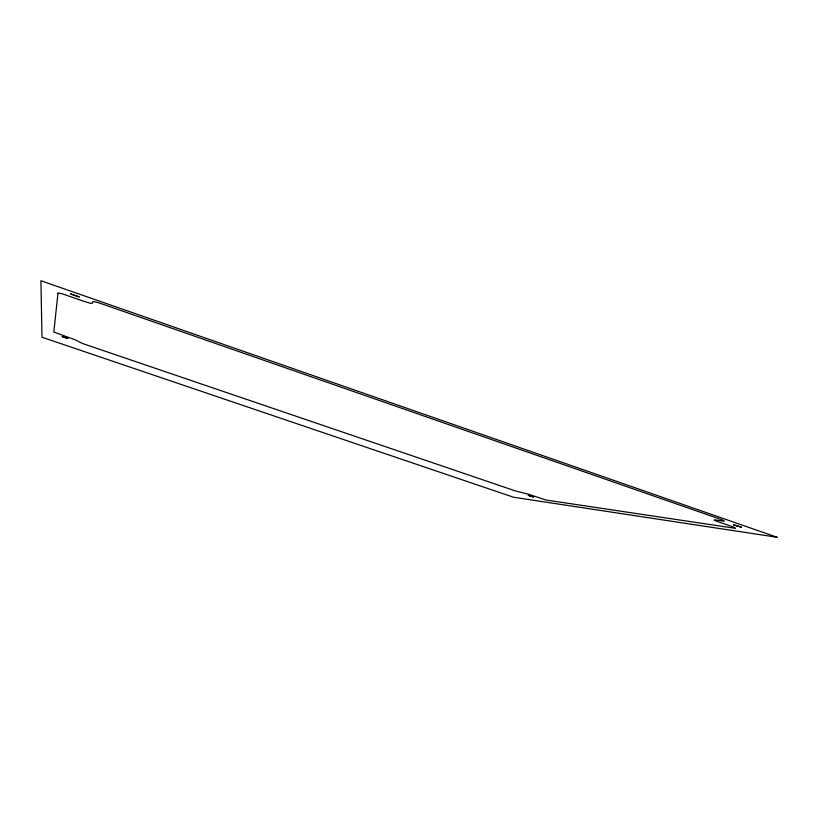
<?xml version="1.0" encoding="UTF-8"?>
<svg xmlns="http://www.w3.org/2000/svg" width="818" height="818" viewBox="0 0 818 818"><rect width="100%" height="100%" fill="white"/><g stroke="black" fill="none" stroke-linecap="round" stroke-linejoin="round"><path stroke-width="1.23" d="M733.562 524.849L741.353 527.181L733.562 524.849M57.976 293.192L53.824 332.026L75.246 339.828L82.434 343.478L515.452 490.943L528.346 494.195L546.025 500.023L734.37 528.183A8.098 0.654 16.6 0 0 731.64 526.434L718.143 521.741A8.2 0.675 16.6 0 1 715.259 519.931L723.194 521.046A8.313 0.695 16.6 0 0 720.3 519.195L101.8 303.856A9.059 0.879 19.1 0 0 92.853 301.678L92.209 303.294A8.988 0.859 19.2 0 1 83.477 301.157L66.565 295.278A8.926 0.838 19.2 0 0 57.976 293.192M70.737 293.948L79.162 296.924L70.737 293.948M67.751 338.478L62.025 336.546L67.73 338.488M528.305 495.35L533.53 497.027L528.305 495.35M777.1 537.273L513.571 497.242L42.004 337.241L40.9 280.727L777.1 537.273"/></g></svg>
